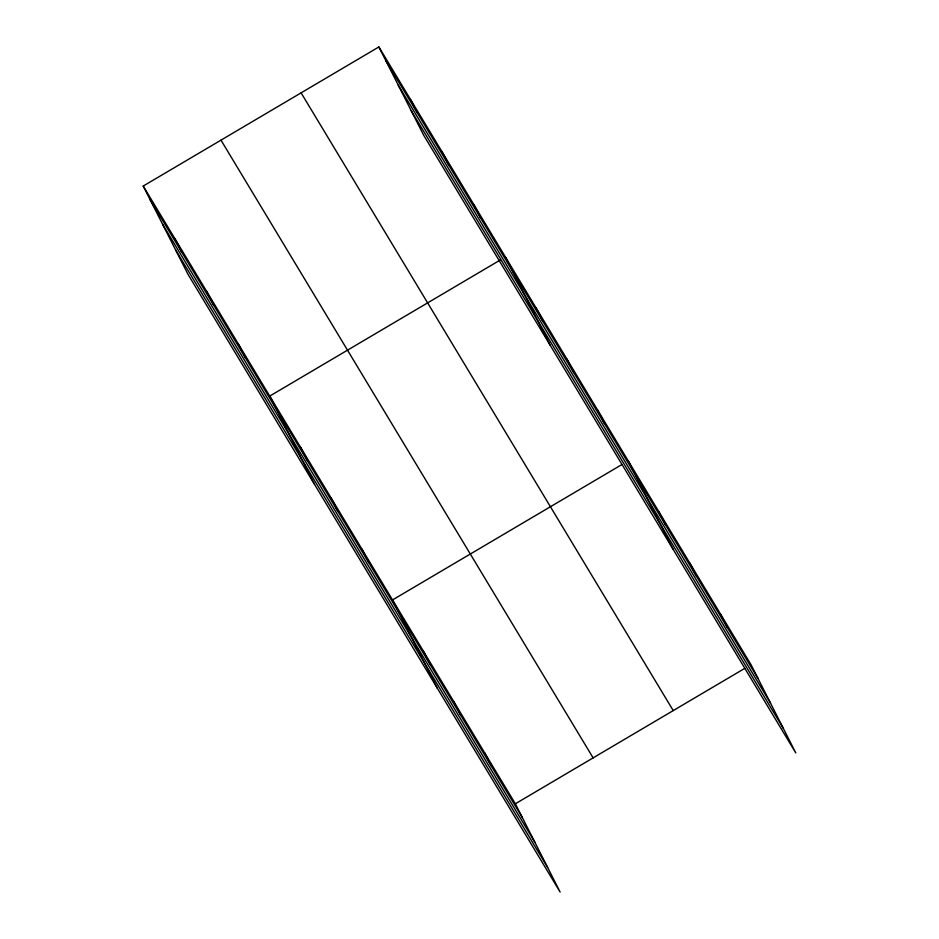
<?xml version="1.0" encoding="UTF-8"?>
<svg xmlns="http://www.w3.org/2000/svg" width="939" height="939" viewBox="0 0 939 939"><rect width="100%" height="100%" fill="white"/><g stroke="black" fill="none" stroke-linecap="round" stroke-linejoin="round"><path stroke-width="1.41" d="M143.209 186.051L515.347 803.784L560.125 892.05L187.988 274.317L143.209 186.051L378.875 46.95L751.012 664.683L795.791 752.949L423.653 135.216L378.875 46.95M500.381 259.939L269.739 396.082L314.518 484.348M621.935 464.535L392.537 599.927L437.316 688.193M515.347 803.784L744.733 668.392M385.823 60.648L757.961 678.392M398.312 85.261L770.45 702.994M411.176 110.614L783.302 728.347M301.102 92.855L673.24 710.588M220.982 140.146L593.119 757.879M150.17 199.749L522.295 817.493M162.647 224.362L534.784 842.095M175.511 249.715L547.648 867.448M720.307 613.719L727.256 627.428M689.602 562.754L696.562 576.464M658.908 511.79L665.857 525.5M628.203 460.838L672.981 549.092M597.509 409.874L604.458 423.571M566.804 358.909L573.752 372.607M536.099 307.945L543.059 321.643M505.405 256.981L550.184 345.247M473.772 204.467L480.721 218.177M442.14 151.965L449.088 165.663M410.507 99.452L417.456 113.161M484.641 752.82L491.602 766.529M453.948 701.856L460.896 715.565M423.243 650.891L430.191 664.601M361.844 548.975L368.792 562.672M331.138 498.01L338.087 511.708M300.433 447.046L307.393 460.744M238.107 343.568L245.056 357.278M206.474 291.067L213.423 304.764M174.842 238.553L181.79 252.262"/></g></svg>
